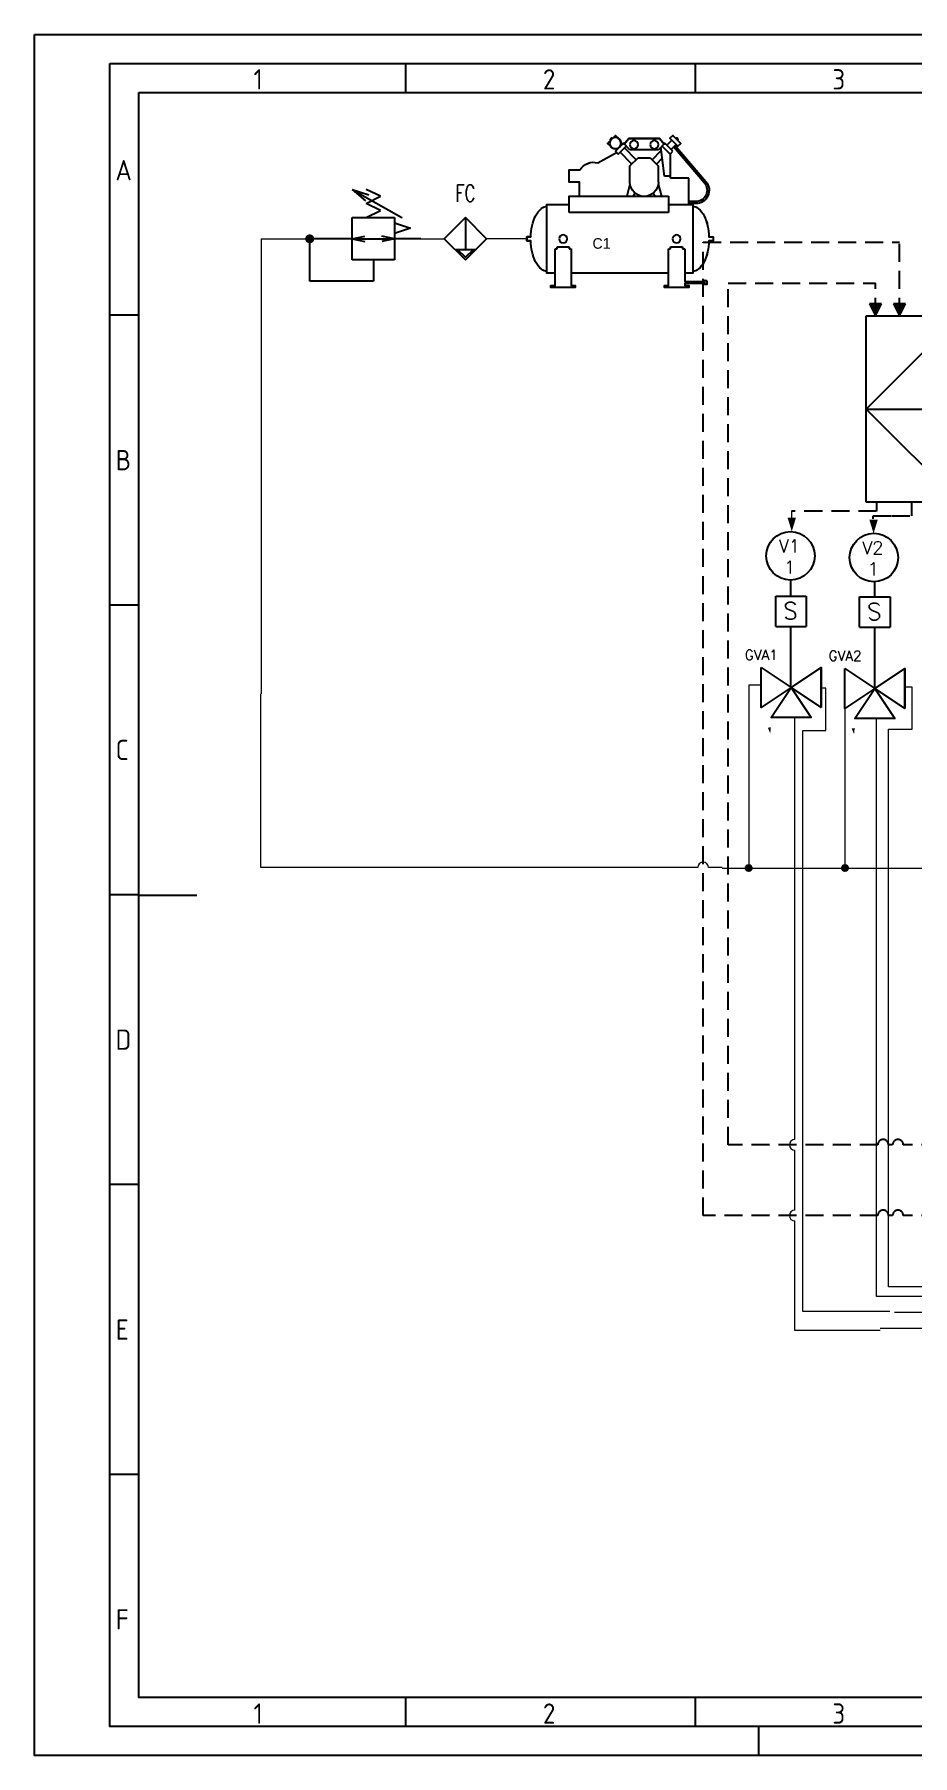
# Model space of a CAD drawing. Header units: millimetres. Extents: x -2 to 404, y -1 to 285.
# Drawn here: x -1.5 to 144.7, y -1.4 to 285.2 of the extents above; entities that cross this region are included whole.
import ezdxf
from ezdxf.enums import TextEntityAlignment as Align

# ---------------------------------------------------------------- set-up
doc = ezdxf.new("R2010")
doc.units = ezdxf.units.MM
doc.header["$LTSCALE"] = 6
doc.linetypes.add('DASHED', pattern=[0.75, 0.5, -0.25])
for name, color, linetype in [('035', 5, 'Continuous'), ('07', 7, 'Continuous'), ('GRN_0.5mm^2', 3, 'DASHED'), ('MISC', 2, 'Continuous'), ('SYMS', 7, 'Continuous'), ('TAGS', 51, 'Continuous')]:
    doc.layers.add(name, color=color, linetype=linetype)
doc.layers.add('SEÑAL ELECTRICA OUT', color=1, linetype='DASHED', lineweight=0)
doc.layers.add('SEÑAL NEUMATICA', color=5, linetype='Pneumatic Binary', lineweight=5)
doc.styles.add('ISO Proportional', font='isocp.shx')
doc.styles.add('WD', font='romans.shx')
doc.linetypes.add('Pneumatic Binary', pattern='A,0.25,[130,ltypeshp.shx,S=0.1,R=-45,X=0,Y=0],0.04,[130,ltypeshp.shx,S=0.1,R=55,X=0,Y=0],0.04,[130,ltypeshp.shx,S=0.1,R=-45,X=0,Y=0],1', length=1.33)
doc.linetypes.add('Pneumatic Signal', pattern='A,0.25,[130,ltypeshp.shx,S=0.1,R=-30,X=0,Y=0],0.04,[130,ltypeshp.shx,S=0.1,R=-30,X=0,Y=0],1', length=1.29)

# ---------------------------------------------------------------- blocks, each defined once
blk = doc.blocks.new('IEC_border_a3')
at = {"layer": '035'}
for p, q in [((64, 292), (64, 287)), ((114, 292), (114, 287)), ((17.97, 248.58), (12.98, 248.58)), ((17.98, 198.54), (13, 198.54)), ((17.98, 148.54), (13, 148.54)), ((17.98, 98.54), (13, 98.54)), ((18, 48.5), (13.02, 48.5)), ((64, 10), (64, 5)), ((114, 10), (114, 5)), ((125, 0), (125, 5))]:
    blk.add_line(p, q, dxfattribs=at)
for points in [[(0, 297), (420, 297), (420, 0), (0, 0)], [(18, 287), (410, 287), (410, 10), (18, 10)]]:
    blk.add_lwpolyline(points, close=True, dxfattribs=at)
at = {"layer": '07'}
blk.add_line((18, 148.5), (28, 148.5), dxfattribs=at)
blk.add_lwpolyline([(13, 292), (415, 292), (415, 5), (13, 5)], close=True, dxfattribs=at)
at = {"layer": '035', "style": 'ISO Proportional'}
for s, p in [('1', (37.81, 287.5)), ('2', (87.73, 287.5)), ('3', (137.68, 287.5)), ('A', (13.98, 271.83)), ('B', (14, 221.79)), ('C', (14, 171.79)), ('D', (14, 121.79)), ('E', (14.02, 71.75)), ('F', (14.02, 21.75)), ('1', (37.81, 5.5)), ('2', (87.73, 5.5)), ('3', (137.68, 5.5))]:
    blk.add_text(s, height=3.5, dxfattribs=at).set_placement(p)
blk = doc.blocks.new('HIN1_INFRONT_MAIN_PLC')
for p, q in [((-0.5, -0.5), (-0.5, 0.5)), ((-0.5, 0.5), (0.5, 0.5)), ((0.5, 0.5), (0.5, -0.5)), ((0.5, -0.5), (-0.5, -0.5))]:
    blk.add_line(p, q)
at = {"ltscale": 0.127}
blk.add_line((-0.5, 0), (0.5, 0), dxfattribs=at)
at = {"ltscale": 25.4, "flags": 128}
blk.add_lwpolyline([(0, 0.5), (-0.5, 0), (0, -0.5), (0.5, 0)], close=True, dxfattribs=at)
at = {"ltscale": 3.2258, "flags": 128}
blk.add_lwpolyline([(0, 0.5), (-0.5, 0), (0, -0.5), (0.5, 0)], close=True, dxfattribs=at)
blk.add_lwpolyline([(0, 0.5), (-0.5, 0), (0, -0.5), (0.5, 0)], close=True, dxfattribs=at)
at = {"style": 'WD', "width": 0.7}
for tag, p, height in [('TERM04', (0.0207, 0.5306), 0.0625), ('X2TERM04', (0, 0.5), 0.005), ('X4TERM01', (-0.5, 0), 0.005), ('X1TERM03', (0.5, 0), 0.005), ('TERM03', (0.5222, 0.0184), 0.0625), ('RATING1', (0.5485, -0.1677), 0.125), ('DESC1', (0.5485, -0.3266), 0.125), ('DESC2', (0.5485, -0.5165), 0.125), ('X8TERM02', (0, -0.5), 0.005), ('TERM02', (0.0233, -0.5809), 0.0625), ('DESC3', (0.5485, -0.6975), 0.125), ('WDTAGALT', (0.5485, -0.8716), 0.125)]:
    blk.add_attdef(tag, p, '', height=height, dxfattribs=at)
for tag, height, p in [('INST', 0.125, (-0.5816, 0.4156)), ('LOC', 0.125, (-0.5816, 0.254)), ('TERM01', 0.0625, (-0.5242, 0.0184))]:
    blk.add_attdef(tag, text='', height=height, dxfattribs=at).set_placement(p, align=Align.RIGHT)
blk.add_attdef('XREF', text='', height=0.0625, rotation=0.0625, dxfattribs=at).set_placement((0.6297, 0.3767), align=Align.TOP_CENTER)
for tag, p in [('TAG1_PART1', (0, 0.147)), ('TAG1_PART2', (0, -0.2602))]:
    blk.add_attdef(tag, text='', height=0.125, dxfattribs=at).set_placement(p, align=Align.CENTER)
at = {"style": 'WD', "width": 0.7, "flags": 1}
for tag, p in [('WDTYPE', (-0.5767, -0.1697)), ('CAT', (-0.5871, -0.2531)), ('MFG', (-0.5859, -0.2796)), ('FAMILY', (-0.5789, -0.2227)), ('ASSYCODE', (-0.5662, -0.3061))]:
    blk.add_attdef(tag, text='', height=0.01, dxfattribs=at).set_placement(p, align=Align.CENTER)
blk = doc.blocks.new('HFA1_FLOW_ARROW_DWN_P')
blk.add_hatch(color=256).paths.add_polyline_path([(0.0625, 0.125), (-0.0625, 0.125), (0, 0)])
blk.add_lwpolyline([(-0.0625, 0.125), (0, 0), (0.0625, 0.125)], close=True)
at = {"style": 'WD', "flags": 1}
for tag, p in [('X2TERM01', (0, 0.125)), ('X8TERM01', (0, 0))]:
    blk.add_attdef(tag, p, '', height=0.0075, dxfattribs=at)
blk = doc.blocks.new('VC1_AIR_COMPRESSOR')
at = {"ltscale": 3.2258}
for p, q in [((-0.031, -0.063), (-0.031, 0)), ((-0.031, 0), (0.032, 0)), ((0.032, 0), (0.032, -0.063)), ((0.532, -0.313), (-0.531, -0.313)), ((-0.531, -0.313), (-0.531, -0.656)), ((0.157, -0.469), (0.126, -0.469)), ((0.126, -0.469), (0.126, -0.656)), ((0.719, -0.438), (0.157, -0.438)), ((0.157, -0.438), (0.157, -0.469)), ((0.532, -0.438), (0.532, -0.313)), ((0.751, -0.375), (0.719, -0.375)), ((0.719, -0.375), (0.719, -0.438)), ((0.751, -0.75), (0.751, -0.375)), ((-0.874, -0.656), (-1.062, -0.656)), ((-1.062, -0.656), (-1.062, -0.822)), ((-0.874, -0.813), (-0.874, -0.656)), ((-0.406, -0.656), (-0.656, -0.656)), ((-0.656, -0.656), (-0.656, -2.188)), ((-0.406, -2.188), (-0.406, -0.656)), ((0.126, -0.656), (0.157, -0.656)), ((0.157, -0.656), (0.157, -0.688)), ((0.157, -0.688), (0.719, -0.688)), ((0.532, -2.188), (0.532, -0.688)), ((0.719, -0.688), (0.719, -0.75)), ((0.719, -0.75), (0.751, -0.75)), ((-0.656, -0.813), (-0.874, -0.813)), ((-1.553, -1.328), (-1.596, -1.371)), ((-1.534, -1.287), (-1.556, -1.309)), ((-1.556, -1.309), (-1.545, -1.32)), ((-1.523, -1.298), (-1.534, -1.287)), ((-1.473, -1.248), (-1.516, -1.291)), ((-1.428, -1.292), (-1.473, -1.248)), ((-1.43, -1.293), (-1.428, -1.292)), ((-1.172, -1.098), (-1.333, -1.388)), ((-1.596, -1.371), (-1.551, -1.415)), ((-1.551, -1.415), (-1.55, -1.414)), ((-1.546, -1.578), (-1.46, -1.506)), ((-1.546, -2.047), (-1.546, -1.578)), ((-1.474, -1.492), (-1.351, -1.369)), ((-1.374, -1.592), (-1.474, -1.492)), ((-1.446, -1.464), (-1.455, -1.454)), ((-1.307, -1.413), (-1.43, -1.536)), ((-1.22, -1.689), (-1.402, -1.508)), ((-1.379, -1.397), (-1.389, -1.388)), ((-1.374, -2.033), (-1.374, -1.592)), ((-1.351, -1.369), (-1.307, -1.413)), ((-1.154, -1.623), (-1.335, -1.442)), ((-0.843, -1.594), (-0.656, -1.547)), ((-1.124, -1.594), (-1.249, -1.719)), ((-1.249, -1.719), (-1.249, -1.906)), ((-0.874, -1.594), (-1.124, -1.594)), ((-0.703, -1.672), (-0.656, -1.641)), ((-1.46, -2.119), (-1.546, -2.047)), ((-1.474, -2.133), (-1.374, -2.033)), ((-1.43, -2.089), (-1.307, -2.212)), ((-0.968, -2.125), (-1.412, -2.071)), ((-1.22, -1.936), (-1.361, -2.077)), ((-1.249, -1.906), (-1.124, -2.031)), ((-1.154, -2.002), (-1.243, -2.091)), ((-1.124, -2.031), (-0.874, -2.031)), ((-0.843, -2.031), (-0.656, -2.078)), ((-0.703, -1.953), (-0.656, -1.984)), ((-1.596, -2.255), (-1.551, -2.21)), ((-1.473, -2.377), (-1.596, -2.255)), ((-1.556, -2.316), (-1.545, -2.305)), ((-1.534, -2.338), (-1.556, -2.316)), ((-1.551, -2.21), (-1.428, -2.333)), ((-1.523, -2.327), (-1.534, -2.338)), ((-1.446, -2.161), (-1.523, -2.239)), ((-1.351, -2.256), (-1.474, -2.133)), ((-1.428, -2.333), (-1.473, -2.377)), ((-1.379, -2.228), (-1.457, -2.305)), ((-1.442, -2.29), (-0.883, -2.766)), ((-1.42, -2.268), (-0.862, -2.742)), ((-1.307, -2.212), (-1.351, -2.256)), ((-1.307, -2.212), (-0.968, -2.212)), ((-0.968, -2.219), (-0.968, -2.125)), ((-0.937, -2.219), (-0.968, -2.219)), ((-0.937, -2.5), (-0.937, -2.219)), ((-0.656, -2.188), (-0.406, -2.188)), ((-0.531, -2.188), (-0.531, -2.563)), ((0.157, -2.219), (0.126, -2.219)), ((0.126, -2.219), (0.126, -2.406)), ((0.719, -2.188), (0.157, -2.188)), ((0.157, -2.188), (0.157, -2.219)), ((0.751, -2.125), (0.719, -2.125)), ((0.719, -2.125), (0.719, -2.188)), ((-0.531, -2.5), (-0.937, -2.5)), ((-0.575, -2.609), (-0.575, -2.5)), ((-0.544, -2.609), (-0.544, -2.5)), ((-0.531, -2.563), (0.532, -2.563)), ((0.126, -2.406), (0.157, -2.406)), ((0.157, -2.406), (0.157, -2.438)), ((0.157, -2.438), (0.657, -2.438)), ((0.532, -2.563), (0.532, -2.438)), ((0.657, -2.438), (0.657, -2.719)), ((0.688, -2.734), (0.688, -2.438)), ((0.688, -2.438), (0.719, -2.438)), ((0.719, -2.438), (0.719, -2.5)), ((0.719, -2.5), (0.751, -2.5)), ((-0.031, -2.812), (-0.031, -2.875)), ((-0.031, -2.875), (0.032, -2.875)), ((0.032, -2.875), (0.032, -2.812)), ((0.657, -2.781), (0.704, -2.781)), ((0.672, -2.75), (0.688, -2.734)), ((0.704, -2.75), (0.672, -2.75)), ((0.704, -2.781), (0.704, -2.75))]:
    blk.add_line(p, q, dxfattribs=at)
at = {"ltscale": 25.4, "flags": 128}
blk.add_lwpolyline([(-0.202, -0.083, 0.064948), (-0.353, -0.136, 0.104203), (-0.469, -0.228, 0.174705), (-0.499, -0.313), (-0.531, -0.313), (-0.531, -0.656), (-0.656, -0.656), (-0.656, -0.813), (-0.874, -0.813), (-0.874, -0.656), (-1.062, -0.656), (-1.062, -0.822, 0.339438), (-1.172, -1.098), (-1.333, -1.388), (-1.351, -1.369), (-1.379, -1.397), (-1.389, -1.388, 0.324447), (-1.43, -1.293), (-1.428, -1.292), (-1.473, -1.248), (-1.523, -1.298), (-1.534, -1.287), (-1.556, -1.309), (-1.545, -1.32), (-1.596, -1.371), (-1.551, -1.415), (-1.55, -1.414, 0.324447), (-1.455, -1.454), (-1.446, -1.464), (-1.474, -1.492), (-1.46, -1.506), (-1.546, -1.578), (-1.546, -2.047), (-1.46, -2.119), (-1.474, -2.133), (-1.446, -2.161), (-1.523, -2.239), (-1.551, -2.21), (-1.596, -2.255), (-1.545, -2.305), (-1.556, -2.316), (-1.534, -2.338), (-1.523, -2.327), (-1.473, -2.377), (-1.428, -2.333), (-1.457, -2.305), (-1.442, -2.29), (-0.883, -2.766, 0.639378), (-0.544, -2.609), (-0.544, -2.5), (-0.531, -2.5), (-0.531, -2.563), (-0.499, -2.563, 0.174705), (-0.469, -2.647, 0.104203), (-0.353, -2.739, 0.064948), (-0.202, -2.792, 0.043245), (-0.031, -2.812), (-0.031, -2.875), (0.032, -2.875), (0.032, -2.812, 0.043245), (0.203, -2.792, 0.064948), (0.354, -2.739, 0.104203), (0.47, -2.647, 0.174705), (0.501, -2.563), (0.532, -2.563), (0.532, -2.438), (0.657, -2.438), (0.657, -2.719, 0.168649), (0.651, -2.721, 0.105215), (0.645, -2.728, 0.067398), (0.642, -2.737, 0.053549), (0.64, -2.75, 0.053549), (0.642, -2.763, 0.067398), (0.645, -2.772, 0.105215), (0.651, -2.779, 0.168649), (0.657, -2.781), (0.704, -2.781), (0.704, -2.75), (0.672, -2.75), (0.688, -2.734), (0.688, -2.438), (0.719, -2.438), (0.719, -2.5), (0.751, -2.5), (0.751, -2.125), (0.719, -2.125), (0.719, -2.188), (0.532, -2.188), (0.532, -0.688), (0.719, -0.688), (0.719, -0.75), (0.751, -0.75), (0.751, -0.375), (0.719, -0.375), (0.719, -0.438), (0.532, -0.438), (0.532, -0.313), (0.501, -0.313, 0.174705), (0.47, -0.228, 0.104203), (0.354, -0.136, 0.064948), (0.203, -0.083, 0.043245), (0.032, -0.063), (0.032, 0), (-0.031, 0), (-0.031, -0.063, 0.043245)], format="xyb", close=True, dxfattribs=at)
at = {"ltscale": 3.2258}
for centre, radius in [((0.001, -0.563), 0.0625), ((-1.475, -1.368), 0.0879), ((-1.453, -1.656), 0.0625), ((-1.453, -1.969), 0.0625), ((0.001, -2.313), 0.0625)]:
    blk.add_circle(centre, radius, dxfattribs=at)
for centre, radius, start, end in [((-0.367, -0.313), 0.133, 140.3607, 180), ((-0.192, -0.457), 0.359, 116.5651, 140.3607), ((-0.076, -0.69), 0.619, 101.7009, 116.5651), ((0.001, -1.06), 0.997, 91.796, 101.7009), ((0.001, -1.06), 0.997, 78.2991, 88.204), ((0.077, -0.69), 0.619, 63.4349, 78.2991), ((0.194, -0.457), 0.359, 39.6393, 63.4349), ((0.368, -0.313), 0.133, 0, 39.6393), ((-0.937, -1.031), 0.244, 120.807, 195.8036), ((-0.874, -1.813), 0.219, 270, 90), ((-0.749, -2.609), 0.206, 229.6241, 0), ((-0.749, -2.609), 0.174, 229.6241, 360), ((-0.367, -2.563), 0.133, 180, 219.6393), ((-0.192, -2.418), 0.359, 219.6393, 243.4349), ((0.194, -2.418), 0.359, 296.5651, 320.3607), ((0.368, -2.563), 0.133, 320.3607, 0), ((-0.076, -2.185), 0.619, 243.4349, 258.2991), ((0.001, -1.815), 0.997, 258.2991, 268.204), ((0.001, -1.815), 0.997, 271.796, 281.7009), ((0.077, -2.185), 0.619, 281.7009, 296.5651), ((0.7, -2.75), 0.0594, 167.7393, 180), ((0.7, -2.75), 0.0594, 180, 192.2607), ((0.679, -2.745), 0.0376, 152.3162, 167.7393), ((0.679, -2.755), 0.0376, 192.2607, 207.6838), ((0.665, -2.738), 0.0225, 128.2912, 152.3162), ((0.665, -2.762), 0.0225, 207.6838, 231.7088), ((0.657, -2.728), 0.00906, 90, 128.2912), ((0.657, -2.772), 0.00906, 231.7088, 270)]:
    blk.add_arc(centre, radius, start, end, dxfattribs=at)
at = {"style": 'WD'}
for tag, p, height in [('X2TERM02', (0, 0), 0.005), ('TERM02', (0.005, 0.003), 0.0625), ('RATING1', (0.639, -1.128), 0.125), ('DESC1', (0.639, -1.344), 0.125), ('DESC2', (0.639, -1.528), 0.125), ('DESC3', (0.639, -1.718), 0.125), ('WDTAGALT', (0.657, -1.903), 0.125), ('X8TERM01', (0.001, -2.875), 0.005), ('TERM01', (0.006, -2.946), 0.0625)]:
    blk.add_attdef(tag, p, '', height=height, dxfattribs=at)
blk.add_attdef('XREF', (0.599, -0.224), '', height=0.0625, rotation=0.0625, dxfattribs=at)
for tag, p in [('INST', (0.078, -1.3)), ('TAG1', (0.072, -1.67)), ('LOC', (0.054, -1.461))]:
    blk.add_attdef(tag, text='', height=0.125, dxfattribs=at).set_placement(p, align=Align.CENTER)
at = {"style": 'WD', "flags": 1}
for tag, p in [('FAMILY', (0.396, -2.039)), ('CAT', (0.393, -2.07)), ('MFG', (0.395, -2.106)), ('WDTYPE', (0.262, -2.143)), ('ASSYCODE', (0.423, -2.141))]:
    blk.add_attdef(tag, text='', height=0.01, dxfattribs=at).set_placement(p, align=Align.CENTER)
blk = doc.blocks.new('HVL1_AIR_PRESS_REG')
for p, q in [((0.239, 0.251), (0.323, 0.292)), ((0.323, 0.209), (0.239, 0.251)), ((0.239, 0.167), (0.323, 0.209)), ((0.407, 0.292), (0.308, 0.259)), ((0.407, 0.292), (0.328, 0.224)), ((0.407, 0.125), (0.156, 0.125)), ((0.156, 0.125), (0.156, -0.125)), ((0.323, 0.125), (0.239, 0.167)), ((0.407, -0.125), (0.407, 0.125)), ((0, 0), (0.167, 0)), ((0.156, 0.094), (0.062, 0.062)), ((0.062, 0.062), (0.156, 0.031)), ((0.156, 0.102), (0.156, 0.018)), ((0.156, 0), (0.231, 0.015)), ((0.156, 0), (0.231, -0.015)), ((0.407, 0), (0.332, 0.015)), ((0.407, 0), (0.332, -0.015)), ((0.406, 0), (0.657, 0)), ((0.156, -0.125), (0.407, -0.125))]:
    blk.add_line(p, q)
at = {"linetype": 'DASHED'}
for p, q in [((0.657, -0.251), (0.657, 0)), ((0.281, -0.125), (0.281, -0.251)), ((0.281, -0.251), (0.657, -0.251))]:
    blk.add_line(p, q, dxfattribs=at)
for points in [[(0.407, 0.292), (0.114, 0.125), (0.114, 0.125)], [(0.407, 0), (0.156, 0), (0.156, 0)]]:
    blk.add_lwpolyline(points)
at = {"const_width": 0.0267}
blk.add_lwpolyline([(0.644, 0, 1), (0.67, 0, 1)], format="xyb", close=True, dxfattribs=at)
at = {"style": 'WD', "width": 0.7}
for tag, p, height in [('DESC1', (0.5, 0.656), 0.125), ('DESC2', (0.5, 0.5), 0.125), ('DESC3', (0.5, 0.344), 0.125), ('WDTAGALT', (0.5, 0.188), 0.125), ('TERM02', (0.656, 0.031), 0.0625)]:
    blk.add_attdef(tag, p, '', height=height, dxfattribs=at)
for tag, height, p in [('INST', 0.125, (0.094, 0.531)), ('LOC', 0.125, (0.094, 0.375)), ('TAG1', 0.125, (0.094, 0.219)), ('TERM01', 0.0625, (0.031, 0.031)), ('RATING1', 0.125, (0.156, -0.312))]:
    blk.add_attdef(tag, text='', height=height, dxfattribs=at).set_placement(p, align=Align.RIGHT)
at = {"style": 'WD'}
for tag, p, height, flags in [('X4TERM01', (0, 0), 0.005, 1), ('WDTYPE', (0.062, 0.062), 0.01, 1), ('X1TERM02', (0.668, 0), 0.005, 1), ('WDBLKNAM', (0.499, -0.063), 0.01, 9), ('FAMILY', (0.5, -0.094), 0.01, 9)]:
    blk.add_attdef(tag, p, '', height=height, dxfattribs=dict(at, flags=flags))
at = {"linetype": 'Continuous', "style": 'WD', "flags": 9}
for tag, p in [('ASSYCODE', (0.5, -0.188)), ('CAT', (0.5, -0.125)), ('MFG', (0.5, -0.156))]:
    blk.add_attdef(tag, p, '', height=0.01, dxfattribs=at)
at = {"style": 'WD'}
blk.add_attdef('XREF', (0.719, -0.188), '', height=0.0625, dxfattribs=at)
blk = doc.blocks.new('HFL1_AIR_FILT')
for p, q in [((0.125, 0.125), (0, 0)), ((0.25, 0), (0.125, 0.125)), ((0, 0), (0.125, -0.125)), ((0.062, -0.063), (0.188, -0.063)), ((0.078, -0.063), (0.125, -0.109)), ((0.125, -0.125), (0.25, 0)), ((0.125, -0.109), (0.172, -0.063))]:
    blk.add_line(p, q)
at = {"linetype": 'DASHED'}
blk.add_line((0.125, 0.125), (0.125, -0.063), dxfattribs=at)
at = {"style": 'WD', "width": 0.7}
for tag, p in [('INST', (0.119, 0.531)), ('LOC', (0.119, 0.375)), ('TAG1', (0.125, 0.219)), ('DESC1', (0.125, -0.312)), ('DESC2', (0.14, -0.469)), ('DESC3', (0.14, -0.625)), ('WDTAGALT', (0.14, -0.781))]:
    blk.add_attdef(tag, text='', height=0.125, dxfattribs=at).set_placement(p, align=Align.CENTER)
blk.add_attdef('TERM01', text='', height=0.0625, dxfattribs=at).set_placement((0, 0.031), align=Align.RIGHT)
at = {"style": 'WD'}
for tag, p, height, flags in [('X4TERM01', (0, 0), 0.005, 1), ('WDTYPE', (0.062, 0.062), 0.01, 1), ('WDBLKNAM', (0.124, 0.062), 0.01, 9), ('FAMILY', (0.125, 0.031), 0.01, 9), ('X1TERM02', (0.25, 0), 0.005, 1)]:
    blk.add_attdef(tag, p, '', height=height, dxfattribs=dict(at, flags=flags))
at = {"style": 'WD', "width": 0.7}
for tag, p, height in [('TERM02', (0.25, 0.031), 0.0625), ('RATING1', (0.281, -0.156), 0.125)]:
    blk.add_attdef(tag, p, '', height=height, dxfattribs=at)
at = {"style": 'WD'}
blk.add_attdef('XREF', text='', height=0.0625, dxfattribs=at).set_placement((0, -0.125), align=Align.RIGHT)
at = {"linetype": 'Continuous', "style": 'WD', "flags": 9}
for tag, p in [('ASSYCODE', (0.15, -0.05)), ('MFG', (0.148, -0.032)), ('CAT', (0.15, -0.013))]:
    blk.add_attdef(tag, text='', height=0.01, dxfattribs=at).set_placement(p, align=Align.CENTER)
blk = doc.blocks.new('VGVA1_3WAY_VALVE1')
at = {"ltscale": 3.2258}
for p, q in [((-0.25, 0.375), (0.25, -0.375)), ((-0.25, -0.375), (0.25, 0.375)), ((0.25, 0.375), (-0.25, 0.375)), ((0.375, 0.25), (0, 0)), ((0.375, 0.25), (0.375, -0.25)), ((0.375, -0.25), (0, 0)), ((0.25, -0.375), (-0.25, -0.375))]:
    blk.add_line(p, q, dxfattribs=at)
at = {"ltscale": 25.4, "flags": 128}
for points in [[(0.25, 0.375), (0, 0), (-0.25, 0.375)], [(0, 0), (0.375, 0.25), (0.375, -0.25)], [(-0.25, -0.375), (0, 0), (0.25, -0.375)]]:
    blk.add_lwpolyline(points, close=True, dxfattribs=at)
at = {"style": 'WD', "flags": 1}
for tag, p in [('INST', (-0.349, 0.777)), ('LOC', (-0.349, 0.581)), ('TAG1', (-0.349, 0.375))]:
    blk.add_attdef(tag, text='', height=0.125, dxfattribs=at).set_placement(p, align=Align.RIGHT)
at = {"style": 'WD'}
for tag, p, height in [('TERM04', (0.02, 0.388), 0.0625), ('X2TERM04', (0, 0.375), 0.005), ('X4TERM03', (0, 0), 0.005), ('X1TERM02', (0.375, 0), 0.005), ('TERM02', (0.406, 0.036), 0.0625), ('RATING1', (0.395, -0.159), 0.125), ('X8TERM01', (0, -0.375), 0.005), ('TERM01', (0.029, -0.455), 0.0625), ('DESC1', (0.395, -0.375), 0.125), ('DESC2', (0.395, -0.559), 0.125), ('DESC3', (0.395, -0.749), 0.125), ('WDTAGALT', (0.395, -0.935), 0.125)]:
    blk.add_attdef(tag, p, '', height=height, dxfattribs=at)
blk.add_attdef('XREF', text='', height=0.0625, rotation=0.0625, dxfattribs=at).set_placement((0.507, 0.365), align=Align.TOP_CENTER)
blk.add_attdef('TERM03', text='', height=0.0625, dxfattribs=at).set_placement((-0.085, 0.02), align=Align.RIGHT)
at = {"style": 'WD', "flags": 1}
for tag, p in [('FAMILY', (-0.284, -0.163)), ('WDTYPE', (-0.277, -0.103)), ('CAT', (-0.284, -0.207)), ('MFG', (-0.283, -0.238)), ('ASSYCODE', (-0.254, -0.268))]:
    blk.add_attdef(tag, text='', height=0.01, dxfattribs=at).set_placement(p, align=Align.CENTER)
blk = doc.blocks.new('VAC1_SOLENOID')
for p, q in [((-0.75, -0.125), (-0.75, 0.125)), ((-0.75, 0.125), (-0.5, 0.125)), ((-0.5, -0.125), (-0.5, 0.125)), ((-0.5, -0.125), (-0.75, -0.125))]:
    blk.add_line(p, q)
at = {"ltscale": 3.2258}
blk.add_line((0, 0), (-0.5, 0), dxfattribs=at)
at = {"style": 'WD'}
for tag, height, p in [('INST', 0.125, (-0.84, 0.553)), ('LOC', 0.125, (-0.835, 0.368)), ('TAG1', 0.125, (-0.835, 0.17)), ('TERM03', 0.0625, (-0.769, 0.009))]:
    blk.add_attdef(tag, text='', height=height, dxfattribs=at).set_placement(p, align=Align.RIGHT)
for tag, p, height in [('TERM02', (-0.628, 0.134), 0.0625), ('X4TERM03', (-0.75, 0), 0.005), ('X2TERM02', (-0.625, 0.125), 0.005), ('X8TERM01', (-0.625, -0.125), 0.005), ('TERM01', (-0.624, -0.201), 0.0625), ('DESC1', (-0.431, -0.209), 0.125), ('DESC2', (-0.431, -0.393), 0.125), ('DESC3', (-0.431, -0.583), 0.125), ('RATING1', (-0.431, -0.761), 0.125), ('WDTAGALT', (-0.421, -0.949), 0.125)]:
    blk.add_attdef(tag, p, '', height=height, dxfattribs=at)
blk.add_attdef('XREF', text='', height=0.0625, rotation=0.0625, dxfattribs=at).set_placement((-0.999, 0.095), align=Align.TOP_CENTER)
blk.add_attdef('TEXT', text='', height=0.0625, dxfattribs=at).set_placement((-0.624, -0.004), align=Align.MIDDLE_CENTER)
at = {"style": 'WD', "flags": 1}
for tag, p in [('WDTYPE', (-0.828, -0.053)), ('FAMILY', (-0.831, -0.09)), ('CAT', (-0.831, -0.134)), ('MFG', (-0.829, -0.166)), ('ASSYCODE', (-0.801, -0.195))]:
    blk.add_attdef(tag, text='', height=0.01, dxfattribs=at).set_placement(p, align=Align.CENTER)
blk = doc.blocks.new('HIN1_FIELD_MOUNT')
at = {"ltscale": 3.2258}
blk.add_circle((0, 0), 0.5, dxfattribs=at)
at = {"style": 'WD', "width": 0.7}
for tag, height, p in [('INST', 0.125, (-0.454, 0.471)), ('LOC', 0.125, (-0.454, 0.309)), ('TERM01', 0.0625, (-0.524, 0.018))]:
    blk.add_attdef(tag, text='', height=height, dxfattribs=at).set_placement(p, align=Align.RIGHT)
for tag, p, height in [('X2TERM04', (0, 0.5), 0.005), ('TERM04', (0.021, 0.531), 0.0625), ('X4TERM01', (-0.5, 0), 0.005), ('X1TERM03', (0.5, 0), 0.005), ('TERM03', (0.522, 0.018), 0.0625), ('RATING1', (0.513, -0.159), 0.125), ('DESC1', (0.513, -0.318), 0.125), ('X8TERM02', (0, -0.5), 0.005), ('TERM02', (0.023, -0.581), 0.0625), ('DESC2', (0.513, -0.508), 0.125), ('DESC3', (0.513, -0.688), 0.125), ('WDTAGALT', (0.513, -0.863), 0.125)]:
    blk.add_attdef(tag, p, '', height=height, dxfattribs=at)
blk.add_attdef('XREF', text='', height=0.0625, rotation=0.0625, dxfattribs=at).set_placement((0.546, 0.412), align=Align.TOP_CENTER)
for tag, p in [('TAG1_PART1', (0, 0.147)), ('TAG1_PART2', (0, -0.26))]:
    blk.add_attdef(tag, text='', height=0.125, dxfattribs=at).set_placement(p, align=Align.CENTER)
at = {"style": 'WD', "width": 0.7, "flags": 1}
for tag, p in [('WDTYPE', (-0.535, -0.17)), ('CAT', (-0.546, -0.253)), ('MFG', (-0.544, -0.28)), ('FAMILY', (-0.537, -0.223)), ('ASSYCODE', (-0.525, -0.306))]:
    blk.add_attdef(tag, text='', height=0.01, dxfattribs=at).set_placement(p, align=Align.CENTER)
blk = doc.blocks.new('WDDOT')
for radius in [0.72, 0.449, 0.223]:
    blk.add_circle((0, 0), radius)

msp = doc.modelspace()

# ---------------------------------------------------------------- linework, layer by layer
for p, q in [((124.38, 194.31), (124.38, 191.67)), ((138.33, 194.02), (138.33, 191.54))]:
    msp.add_line(p, q)
at = {"color": 1, "lineweight": 20}
for points in [[(124.58, 204.72, 1.41, 0, 0), (124.58, 202.4, 0, 0, 0)], [(138.2, 204.38, 1.41, 0, 0), (138.2, 202.06, 0, 0, 0)]]:
    msp.add_lwpolyline(points, format="xyseb", dxfattribs=at)
for points in [[(126.83, 180.99, 0, 0, 0), (130.1, 180.98, 0.508, 0, 0), (131.19, 180.98, 0, 0, 0)], [(140.79, 180.86, 0, 0, 0), (144.06, 180.85, 0.508, 0, 0), (145.14, 180.85, 0, 0, 0)], [(117.59, 172.13, 0, 0, -0.415908), (120.85, 169.76, 0.508, 0, 0), (121, 168.76, 0, 0, 0)], [(131.55, 172, 0, 0, -0.415908), (134.81, 169.63, 0.508, 0, 0), (134.95, 168.63, 0, 0, 0)]]:
    msp.add_lwpolyline(points, format="xyseb")
at = {"layer": 'GRN_0.5mm^2'}
for p, q in [((109.82, 88.49), (109.82, 250.6)), ((109.82, 250.6), (142.5, 250.6)), ((142.5, 238.3), (142.5, 250.6)), ((113.97, 100.27), (113.97, 243.75)), ((113.97, 243.75), (138.54, 243.75)), ((138.54, 238.3), (138.54, 243.75)), ((138.89, 100.27), (113.97, 100.27)), ((141.36, 100.27), (140.68, 100.27)), ((149.18, 100.27), (143.15, 100.27)), ((138.89, 88.49), (109.82, 88.49)), ((141.36, 88.49), (140.68, 88.49)), ((149.18, 88.49), (143.15, 88.49))]:
    msp.add_line(p, q, dxfattribs=at)
at = {"layer": 'GRN_0.5mm^2', "color": 242, "true_color": 0xcd2027}
for p, q in [((138.67, 207.22), (138.67, 205.77)), ((144.59, 205.01), (144.59, 207.16)), ((138.67, 205.77), (124.56, 205.77)), ((138.15, 204.49), (138.15, 205.01)), ((138.15, 205.01), (141.22, 205.01)), ((141.22, 205.01), (144.59, 205.01))]:
    msp.add_line(p, q, dxfattribs=at)
at = {"layer": 'GRN_0.5mm^2'}
for centre in [(139.79, 100.27), (142.26, 100.27), (139.79, 88.49), (142.26, 88.49)]:
    msp.add_arc(centre, 0.895, 0, 180, dxfattribs=at)
at = {"layer": 'SEÑAL ELECTRICA OUT', "lineweight": 20}
msp.add_line((124.58, 204.72), (124.58, 205.77), dxfattribs=at)
at = {"layer": 'SEÑAL NEUMATICA'}
for p, q in [((36.24, 251.14), (43.99, 251.14)), ((36.24, 251.14), (36.24, 231.68)), ((80.44, 251.14), (77.1, 251.14)), ((36.24, 231.68), (36.24, 175.35)), ((36.18, 146.43), (36.18, 175.35)), ((36.18, 175.35), (36.24, 175.35)), ((119.46, 176.82), (117.41, 176.82)), ((117.41, 176.82), (117.41, 146.35)), ((129.47, 176.33), (129.47, 176.42)), ((130.23, 176.33), (129.47, 176.33)), ((130.23, 169.27), (130.23, 176.33)), ((133.42, 176.28), (133.42, 146.35)), ((144.62, 176.49), (143.42, 176.49)), ((143.42, 176.49), (143.42, 176.28)), ((144.62, 169.49), (144.62, 176.49)), ((125.08, 171.42), (124.47, 171.42)), ((125.08, 101.17), (125.08, 171.42)), ((126.43, 72.49), (126.43, 169.27)), ((126.43, 169.27), (130.23, 169.27)), ((138.67, 123.14), (138.67, 171.28)), ((140.66, 76.6), (140.66, 169.49)), ((140.66, 169.49), (144.62, 169.49)), ((108.93, 146.43), (36.18, 146.43)), ((113.01, 146.43), (110.72, 146.43)), ((113.01, 146.35), (187.89, 146.35)), ((138.67, 75), (138.67, 123.14)), ((125.08, 89.39), (125.08, 99.38)), ((125.08, 69.33), (125.08, 87.59)), ((150.14, 75), (138.67, 75)), ((152.4, 76.6), (140.66, 76.6)), ((140.92, 72.49), (126.43, 72.49)), ((141.7, 72.4), (371.19, 72.4)), ((139.28, 69.33), (125.08, 69.33)), ((139.28, 69.72), (383.29, 69.72))]:
    msp.add_line(p, q, dxfattribs=at)
at = {"layer": 'SEÑAL NEUMATICA', "linetype": 'Pneumatic Signal'}
for p, q in [((62.84, 251.14), (66.71, 251.14)), ((77.1, 251.14), (73.76, 251.14))]:
    msp.add_line(p, q, dxfattribs=at)
at = {"layer": 'SEÑAL NEUMATICA'}
for centre, start, end in [((109.82, 146.43), 0, 180), ((125.08, 100.27), 90, 270), ((125.08, 88.49), 90, 270)]:
    msp.add_arc(centre, 0.895, start, end, dxfattribs=at)

# ---------------------------------------------------------------- block references
at = {"xscale": 0.9650410411435781, "yscale": 0.9650410411435781, "zscale": 0.9650410411435781}
msp.add_blockref('IEC_border_a3', (-1.52, -1.44), dxfattribs=at)
at = {"layer": 'GRN_0.5mm^2', "xscale": 15.89800393250031, "yscale": 15.89800393250031, "zscale": 15.89800393250031}
for p in [(138.54, 238.3), (142.5, 238.3)]:
    msp.add_blockref('HFA1_FLOW_ARROW_DWN_P', p, dxfattribs=at)
at = {"layer": 'SYMS', "xscale": -10.79215928752482, "yscale": 10.79215928752482, "zscale": 10.79215928752482, "rotation": 90}
msp.add_blockref('VC1_AIR_COMPRESSOR', (80.44, 251.14), dxfattribs=at)
at = {"layer": 'SYMS'}
for name, p, xscale, yscale, zscale in [('HVL1_AIR_PRESS_REG', (62.84, 251.14), -28.19955835162757, 28.19955835162757, 28.19955835162757), ('WDDOT', (117.41, 146.35), 0.7049889587906892, 0.7049889587906892, 0.7049889587906892), ('WDDOT', (133.42, 146.35), 0.7049889587906892, 0.7049889587906892, 0.7049889587906892)]:
    msp.add_blockref(name, p, dxfattribs=dict(at, xscale=xscale, yscale=yscale, zscale=zscale))
ref = msp.add_blockref('HFL1_AIR_FILT', (66.71, 251.14), dxfattribs=dict(at, xscale=28.19955835162757, yscale=28.19955835162757, zscale=28.19955835162757))
ref.add_attrib('TAG1', 'FC', dxfattribs={"layer": 'TAGS', "color": 0, "height": 2.82, "style": 'WD', "width": 0.7}).set_placement((70.24, 257.31), align=Align.CENTER)
ref = msp.add_blockref('HIN1_INFRONT_MAIN_PLC', (152.49, 222.79), dxfattribs=dict(at, xscale=31.03060171894017, yscale=31.03060171894017, zscale=31.03060171894017))
ref.add_attrib('TAG1_PART1', 'UC', dxfattribs={"layer": 'TAGS', "color": 0, "height": 3.879, "style": 'WD', "width": 0.7}).set_placement((152.49, 227.35), align=Align.CENTER)
ref.add_attrib('TAG1_PART2', '400', dxfattribs={"layer": 'TAGS', "color": 7, "height": 3.879, "style": 'WD', "width": 0.7}).set_placement((152.49, 214.72), align=Align.CENTER)
ref = msp.add_blockref('HIN1_FIELD_MOUNT', (124.36, 198.35), dxfattribs=dict(at, xscale=8.076960093702377, yscale=8.076960093702377, zscale=8.076960093702377))
ref.add_attrib('TAG1_PART1', 'V1', dxfattribs={"layer": 'TAGS', "height": 2.156, "style": 'WD'}).set_placement((124.18, 198.89), align=Align.CENTER)
ref.add_attrib('TAG1_PART2', '1', dxfattribs={"layer": 'TAGS', "height": 2.16, "style": 'WD'}).set_placement((124.24, 195.38), align=Align.CENTER)
ref = msp.add_blockref('HIN1_FIELD_MOUNT', (138.25, 198.06), dxfattribs=dict(at, xscale=8.076960093702377, yscale=8.076960093702377, zscale=8.076960093702377))
ref.add_attrib('TAG1_PART1', 'V2', dxfattribs={"layer": 'TAGS', "height": 2.156, "style": 'WD'}).set_placement((138.08, 198.6), align=Align.CENTER)
ref.add_attrib('TAG1_PART2', '1', dxfattribs={"layer": 'TAGS', "height": 2.16, "style": 'WD'}).set_placement((138.14, 195.09), align=Align.CENTER)
ref = msp.add_blockref('VAC1_SOLENOID', (124.45, 176.41), dxfattribs=dict(at, xscale=20.32541621186976, yscale=20.32541621186976, zscale=20.32541621186976, rotation=270))
ref.add_attrib('TEXT', 'S', dxfattribs={"layer": 'MISC', "height": 2.82, "style": 'WD'}).set_placement((124.37, 189.2), align=Align.MIDDLE_CENTER)
ref = msp.add_blockref('VAC1_SOLENOID', (138.41, 176.28), dxfattribs=dict(at, xscale=20.32541621186976, yscale=20.32541621186976, zscale=20.32541621186976, rotation=270))
ref.add_attrib('TEXT', 'S', dxfattribs={"layer": 'MISC', "height": 2.82, "style": 'WD'}).set_placement((138.33, 189.06), align=Align.MIDDLE_CENTER)
ref = msp.add_blockref('VGVA1_3WAY_VALVE1', (124.47, 176.42), dxfattribs=dict(at, xscale=13.33603889174498, yscale=13.33603889174498, zscale=13.33603889174498, rotation=270))
ref.add_attrib('TAG1', 'GVA1', dxfattribs={"layer": 'TAGS', "height": 1.667, "style": 'WD'}).set_placement((122.26, 181.01), align=Align.RIGHT)
ref = msp.add_blockref('VGVA1_3WAY_VALVE1', (138.42, 176.28), dxfattribs=dict(at, xscale=13.33603889174498, yscale=13.33603889174498, zscale=13.33603889174498, rotation=270))
ref.add_attrib('TAG1', 'GVA2', dxfattribs={"layer": 'TAGS', "height": 1.667, "style": 'WD'}).set_placement((136.21, 180.88), align=Align.RIGHT)

# ---------------------------------------------------------------- texts
at = {"layer": 'GRN_0.5mm^2', "insert": (90.09, 251.25), "char_height": 1.762, "attachment_point": 1}
msp.add_mtext_dynamic_manual_height_columns('{\\C0;  C1}', width=12.337, gutter_width=8.81, heights=[0], dxfattribs=at)

doc.saveas('drawing.dxf')
